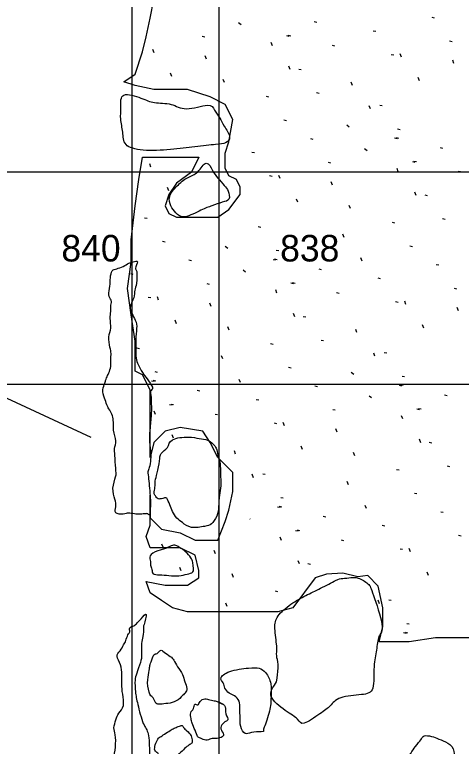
# Model space of a CAD drawing. Extents: x 161.9 to 213.3, y -308.9 to -257.7.
# Drawn here: x 178.08 to 182.28, y -275.41 to -268.52 of the extents above; entities that cross this region are included whole.
import ezdxf

# ---------------------------------------------------------------- set-up
doc = ezdxf.new("R2010")
doc.units = 0
for name, color, linetype in [('exc_ unit #', 7, 'Continuous'), ('Features', 7, 'Continuous'), ('Grid', 7, 'Continuous'), ('Hypo Footprint', 7, 'Continuous'), ('Level 14', 7, 'Continuous'), ('Masonry', 7, 'Continuous')]:
    doc.layers.add(name, color=color, linetype=linetype)

msp = doc.modelspace()

# ---------------------------------------------------------------- linework, layer by layer
at = {"layer": 'Features'}
for p, q in [((180.185, -268.594), (180.209, -268.614)), ((180.896, -268.586), (180.92, -268.591)), ((182.003, -268.544), (182.026, -268.549)), ((181.452, -268.671), (181.476, -268.676)), ((179.843, -268.724), (179.867, -268.728)), ((180.635, -268.718), (180.659, -268.724)), ((180.651, -268.714), (180.675, -268.72)), ((180.503, -268.814), (180.491, -268.783)), ((181.065, -268.808), (181.089, -268.814)), ((182.171, -268.766), (182.195, -268.772)), ((179.389, -268.879), (179.377, -268.848)), ((179.883, -268.938), (179.871, -268.907)), ((181.621, -268.894), (181.645, -268.898)), ((181.718, -268.921), (181.706, -268.89)), ((182.212, -268.981), (182.2, -268.95)), ((180.671, -269.036), (180.659, -269.006)), ((179.557, -269.102), (179.545, -269.07)), ((180.751, -269.032), (180.775, -269.037)), ((180.051, -269.16), (180.039, -269.13)), ((181.257, -269.186), (181.245, -269.155)), ((181.887, -269.144), (181.875, -269.112)), ((180.443, -269.289), (180.467, -269.293)), ((180.919, -269.254), (180.943, -269.26)), ((181.425, -269.408), (181.413, -269.378)), ((181.513, -269.372), (181.537, -269.377)), ((180.611, -269.512), (180.635, -269.516)), ((181.202, -269.557), (181.226, -269.576)), ((181.681, -269.594), (181.705, -269.6)), ((180.86, -269.687), (180.883, -269.692)), ((181.652, -269.681), (181.676, -269.686)), ((181.667, -269.677), (181.691, -269.682)), ((182.082, -269.771), (182.105, -269.776)), ((180.309, -269.814), (180.333, -269.819)), ((181.371, -269.78), (181.395, -269.798)), ((181.029, -269.91), (181.051, -269.914)), ((181.821, -269.904), (181.845, -269.908)), ((181.835, -269.9), (181.859, -269.904)), ((179.36, -269.957), (179.348, -269.926)), ((181.688, -269.999), (181.676, -269.968)), ((180.477, -270.036), (180.501, -270.042)), ((180.575, -270.064), (180.563, -270.033)), ((182.251, -269.994), (182.273, -269.998)), ((181.069, -270.124), (181.057, -270.093)), ((179.529, -270.18), (179.517, -270.148)), ((181.857, -270.222), (181.845, -270.19)), ((180.743, -270.286), (180.731, -270.256)), ((181.937, -270.218), (181.96, -270.223)), ((181.237, -270.346), (181.225, -270.316)), ((179.3, -270.432), (179.324, -270.436)), ((182.105, -270.44), (182.129, -270.446)), ((180.37, -270.515), (180.394, -270.52)), ((181.629, -270.474), (181.653, -270.479)), ((181.178, -270.619), (181.166, -270.588)), ((179.469, -270.654), (179.493, -270.658)), ((180.059, -270.7), (180.083, -270.719)), ((180.539, -270.738), (180.563, -270.742)), ((181.797, -270.696), (181.821, -270.702)), ((181.347, -270.842), (181.335, -270.81)), ((179.717, -270.83), (179.74, -270.835)), ((180.509, -270.824), (180.533, -270.829)), ((180.524, -270.82), (180.548, -270.825)), ((182.045, -270.872), (182.069, -270.877)), ((180.227, -270.922), (180.251, -270.942)), ((180.939, -270.914), (180.962, -270.919)), ((179.166, -270.957), (179.19, -270.962)), ((181.494, -270.999), (181.518, -271.004)), ((179.885, -271.052), (179.909, -271.058)), ((180.677, -271.046), (180.701, -271.052)), ((180.693, -271.042), (180.717, -271.048)), ((180.545, -271.142), (180.534, -271.111)), ((181.107, -271.136), (181.131, -271.142)), ((182.213, -271.094), (182.237, -271.1)), ((179.335, -271.18), (179.359, -271.184)), ((179.432, -271.207), (179.42, -271.176)), ((181.663, -271.222), (181.687, -271.226)), ((181.76, -271.249), (181.748, -271.218)), ((179.926, -271.267), (179.914, -271.236)), ((182.254, -271.309), (182.242, -271.278)), ((180.713, -271.364), (180.703, -271.334)), ((180.794, -271.361), (180.817, -271.366)), ((179.601, -271.43), (179.589, -271.398)), ((180.095, -271.49), (180.083, -271.458)), ((181.299, -271.514), (181.288, -271.483)), ((181.929, -271.472), (181.917, -271.44)), ((180.486, -271.617), (180.51, -271.622)), ((180.963, -271.584), (180.985, -271.588)), ((179.227, -271.658), (179.251, -271.663)), ((181.467, -271.736), (181.457, -271.706)), ((181.555, -271.701), (181.579, -271.705)), ((180.035, -271.762), (180.023, -271.731)), ((180.655, -271.84), (180.679, -271.844)), ((179.395, -271.88), (179.419, -271.886)), ((181.244, -271.885), (181.268, -271.904)), ((179.366, -271.967), (179.39, -271.972)), ((179.381, -271.963), (179.405, -271.968)), ((180.203, -271.984), (180.191, -271.954)), ((181.723, -271.924), (181.747, -271.928)), ((180.902, -272.015), (180.926, -272.02)), ((181.695, -272.01), (181.719, -272.015)), ((181.71, -272.006), (181.734, -272.01)), ((179.796, -272.057), (179.819, -272.062)), ((181.413, -272.108), (181.437, -272.126)), ((182.124, -272.1), (182.148, -272.105)), ((179.535, -272.19), (179.559, -272.194)), ((179.549, -272.186), (179.573, -272.19)), ((180.351, -272.142), (180.375, -272.147)), ((179.402, -272.285), (179.391, -272.254)), ((181.071, -272.238), (181.095, -272.242)), ((181.863, -272.232), (181.887, -272.238)), ((181.879, -272.228), (181.903, -272.232)), ((179.965, -272.28), (179.987, -272.284)), ((181.731, -272.327), (181.719, -272.296)), ((180.519, -272.364), (180.543, -272.37)), ((180.617, -272.392), (180.605, -272.361)), ((181.111, -272.452), (181.099, -272.421)), ((179.571, -272.508), (179.559, -272.476)), ((181.899, -272.55), (181.887, -272.518)), ((180.785, -272.614), (180.773, -272.584)), ((181.979, -272.546), (182.003, -272.551)), ((180.156, -272.657), (180.145, -272.626)), ((181.279, -272.674), (181.267, -272.644)), ((181.671, -272.802), (181.695, -272.807)), ((182.147, -272.768), (182.171, -272.774)), ((180.325, -272.88), (180.313, -272.848)), ((180.412, -272.844), (180.436, -272.848)), ((181.22, -272.948), (181.208, -272.917)), ((180.122, -273.045), (180.125, -273.047)), ((180.581, -273.066), (180.605, -273.07)), ((181.839, -273.024), (181.863, -273.03)), ((180.552, -273.153), (180.576, -273.158)), ((180.567, -273.149), (180.591, -273.153)), ((181.389, -273.17), (181.377, -273.14)), ((182.087, -273.2), (182.111, -273.205)), ((180.291, -273.268), (180.293, -273.27)), ((180.981, -273.243), (181.005, -273.248)), ((181.536, -273.327), (181.56, -273.332)), ((180.721, -273.376), (180.745, -273.38)), ((180.735, -273.372), (180.759, -273.376)), ((182.255, -273.422), (182.279, -273.428)), ((180.588, -273.47), (180.576, -273.439)), ((181.149, -273.466), (181.173, -273.47)), ((179.474, -273.535), (179.462, -273.504)), ((179.968, -273.595), (179.956, -273.564)), ((181.705, -273.55), (181.729, -273.554)), ((181.802, -273.578), (181.79, -273.547)), ((180.757, -273.692), (180.745, -273.662)), ((180.836, -273.689), (180.86, -273.694)), ((179.643, -273.758), (179.631, -273.726)), ((181.971, -273.8), (181.959, -273.77)), ((180.137, -273.818), (180.125, -273.786)), ((180.528, -273.945), (180.552, -273.95)), ((181.511, -274.066), (181.499, -274.034)), ((181.598, -274.029), (181.621, -274.034)), ((180.077, -274.091), (180.065, -274.06)), ((181.767, -274.252), (181.789, -274.256)), ((181.737, -274.338), (181.761, -274.343)), ((181.752, -274.334), (181.776, -274.339))]:
    msp.add_line(p, q, dxfattribs=at)
for points in [[(179.352, -268.552), (179.387, -268.375)], [(182.391, -274.388), (182.215, -274.388), (182.038, -274.388), (181.79, -274.424), (181.614, -274.424), (181.508, -274.424), (181.543, -274.282), (181.543, -274.105), (181.5, -273.9), (181.4, -273.8), (181.306, -273.814), (181.165, -273.778), (181.013, -273.787), (180.907, -273.822), (180.695, -274.105), (180.553, -274.141), (180.377, -274.141), (180.129, -274.141), (179.882, -274.141), (179.705, -274.141), (179.564, -274.105), (179.458, -274.035), (179.352, -273.964), (179.316, -273.858), (179.493, -273.893), (179.705, -273.893), (179.811, -273.822), (179.811, -273.752), (179.776, -273.61), (179.634, -273.539), (179.528, -273.539), (179.422, -273.539), (179.352, -273.539), (179.316, -273.433), (179.352, -273.327), (179.352, -273.221), (179.352, -273.044), (179.352, -273.256), (179.458, -273.363), (179.634, -273.398), (179.776, -273.469), (179.917, -273.469), (179.988, -273.469), (180.059, -273.292), (180.094, -273.186), (180.129, -273.009), (180.129, -272.832), (179.988, -272.69), (179.917, -272.549), (179.847, -272.443), (179.634, -272.407), (179.493, -272.443), (179.387, -272.549), (179.352, -272.69), (179.352, -272.443), (179.352, -272.301), (179.352, -272.054), (179.281, -271.912), (179.21, -271.877), (179.21, -271.594), (179.175, -271.346), (179.14, -271.099), (179.175, -270.851), (179.175, -270.639), (179.21, -270.32), (179.246, -270.073), (179.281, -269.861), (179.422, -269.861), (179.811, -269.861), (179.741, -270.002), (179.599, -270.108), (179.528, -270.214), (179.493, -270.32), (179.528, -270.391), (179.599, -270.427), (179.811, -270.427), (179.988, -270.427), (180.094, -270.356), (180.2, -270.214), (180.2, -270.144), (180.165, -270.073), (180.094, -270.037), (180.059, -269.967), (180.059, -269.825), (180.094, -269.719), (180.129, -269.507), (180.059, -269.365), (179.917, -269.295), (179.811, -269.259), (179.705, -269.224), (179.493, -269.224), (179.387, -269.224), (179.21, -269.188), (179.104, -269.153), (179.21, -269.082), (179.281, -268.87), (179.316, -268.729), (179.352, -268.552)]]:
    msp.add_lwpolyline(points, dxfattribs=at)
for points in [[(179.2138, -270.9067), (179.217, -270.893), (179.251, -270.825), (179.186, -270.853), (179.157, -270.855), (179.099, -270.893), (179.034, -270.915), (178.992, -270.92), (178.974, -270.998), (178.98, -271.075), (178.949, -271.164), (178.997, -271.21), (178.98, -271.249), (178.985, -271.318), (178.97, -271.374), (178.992, -271.476), (178.954, -271.548), (178.976, -271.663), (178.987, -271.706), (178.98, -271.773), (178.986, -271.834), (178.963, -271.895), (178.94, -271.945), (178.933, -271.959), (178.924, -271.998), (178.896, -272.069), (178.934, -272.154), (178.942, -272.203), (179.016, -272.306), (178.999, -272.439), (179.041, -272.536), (179.01, -272.609), (179.022, -272.652), (179.027, -272.808), (179.038, -272.861), (178.987, -272.979), (179.025, -273.09), (179.035, -273.151), (179.005, -273.222), (179.114, -273.225), (179.138, -273.209), (179.211, -273.221), (179.243, -273.226), (179.306, -273.22), (179.333, -273.214), (179.353, -273.249), (179.354, -273.141), (179.356, -273.075), (179.345, -272.979), (179.34, -272.887), (179.324, -272.817), (179.346, -272.796), (179.358, -272.699), (179.359, -272.644), (179.341, -272.503), (179.351, -272.421), (179.366, -272.253), (179.363, -272.197), (179.361, -272.087), (179.347, -272.062), (179.394, -272.043), (179.316, -271.939), (179.281, -271.896), (179.233, -271.807), (179.219, -271.766), (179.216, -271.646), (179.219, -271.52), (179.233, -271.43), (179.193, -271.364), (179.171, -271.304), (179.154, -271.273), (179.208, -271.183), (179.203, -271.111), (179.227, -271.067), (179.232, -270.907), (179.2107, -270.9203), (179.2138, -270.9067)], [(179.2138, -270.9067), (179.217, -270.893), (179.251, -270.825), (179.186, -270.853), (179.157, -270.855), (179.099, -270.893), (179.034, -270.915), (178.992, -270.92), (178.974, -270.998), (178.98, -271.075), (178.949, -271.164), (178.997, -271.21), (178.98, -271.249), (178.985, -271.318), (178.97, -271.374), (178.992, -271.476), (178.954, -271.548), (178.976, -271.663), (178.987, -271.706), (178.98, -271.773), (178.986, -271.834), (178.963, -271.895), (178.94, -271.945), (178.933, -271.959), (178.924, -271.998), (178.896, -272.069), (178.934, -272.154), (178.942, -272.203), (179.016, -272.306), (178.999, -272.439), (179.041, -272.536), (179.01, -272.609), (179.022, -272.652), (179.027, -272.808), (179.038, -272.861), (178.987, -272.979), (179.025, -273.09), (179.035, -273.151), (179.005, -273.222), (179.114, -273.225), (179.138, -273.209), (179.211, -273.221), (179.243, -273.226), (179.306, -273.22), (179.333, -273.214), (179.353, -273.249), (179.354, -273.141), (179.356, -273.075), (179.345, -272.979), (179.34, -272.887), (179.324, -272.817), (179.346, -272.796), (179.358, -272.699), (179.359, -272.644), (179.341, -272.503), (179.351, -272.421), (179.366, -272.253), (179.363, -272.197), (179.361, -272.087), (179.347, -272.062), (179.394, -272.043), (179.316, -271.939), (179.281, -271.896), (179.233, -271.807), (179.219, -271.766), (179.216, -271.646), (179.219, -271.52), (179.233, -271.43), (179.193, -271.364), (179.171, -271.304), (179.154, -271.273), (179.208, -271.183), (179.203, -271.111), (179.227, -271.067), (179.232, -270.907), (179.2107, -270.9203), (179.2138, -270.9067)], [(179.2947, -274.2608), (179.3017, -274.235), (179.335, -274.123), (179.263, -274.218), (179.227, -274.247), (179.205, -274.276), (179.148, -274.286), (179.169, -274.338), (179.142, -274.349), (179.123, -274.42), (179.106, -274.449), (179.071, -274.512), (179.023, -274.555), (179.082, -274.64), (179.087, -274.737), (179.084, -274.822), (179.091, -274.913), (179.115, -275.033), (179.05, -275.098), (179.032, -275.152), (179.003, -275.243), (179.027, -275.286), (179.031, -275.421), (179.003, -275.527), (179.03, -275.638), (178.999, -275.623), (179.047, -275.762), (179.037, -275.845), (179.184, -275.779), (179.229, -275.767), (179.261, -275.759), (179.315, -275.72), (179.367, -275.705), (179.357, -275.653), (179.346, -275.487), (179.342, -275.26), (179.289, -275.226), (179.229, -274.99), (179.212, -274.904), (179.207, -274.77), (179.221, -274.738), (179.266, -274.604), (179.275, -274.561), (179.268, -274.423), (179.287, -274.386), (179.293, -274.278), (179.2877, -274.2867), (179.2947, -274.2608)], [(179.2947, -274.2608), (179.3017, -274.235), (179.335, -274.123), (179.263, -274.218), (179.227, -274.247), (179.205, -274.276), (179.148, -274.286), (179.169, -274.338), (179.142, -274.349), (179.123, -274.42), (179.106, -274.449), (179.071, -274.512), (179.023, -274.555), (179.082, -274.64), (179.087, -274.737), (179.084, -274.822), (179.091, -274.913), (179.115, -275.033), (179.05, -275.098), (179.032, -275.152), (179.003, -275.243), (179.027, -275.286), (179.031, -275.421), (179.003, -275.527), (179.03, -275.638), (178.999, -275.623), (179.047, -275.762), (179.037, -275.845), (179.184, -275.779), (179.229, -275.767), (179.261, -275.759), (179.315, -275.72), (179.367, -275.705), (179.357, -275.653), (179.346, -275.487), (179.342, -275.26), (179.289, -275.226), (179.229, -274.99), (179.212, -274.904), (179.207, -274.77), (179.221, -274.738), (179.266, -274.604), (179.275, -274.561), (179.268, -274.423), (179.287, -274.386), (179.293, -274.278), (179.2877, -274.2867), (179.2947, -274.2608)]]:
    msp.add_open_spline(points, degree=3, dxfattribs=at)
at = {"layer": 'Grid'}
for p, q in [((178, -270), (180, -270)), ((180, -270), (180, -272)), ((178, -272), (180, -272)), ((180, -272), (180, -280)), ((180, -272), (180, -280))]:
    msp.add_line(p, q, dxfattribs=at)
for points in [[(180, -262), (180, -270), (188, -270), (188, -262)], [(180, -262), (180, -270), (188, -270), (188, -262)], [(180, -272), (188, -272), (188, -280)], [(180, -272), (188, -272), (188, -280)]]:
    msp.add_lwpolyline(points, dxfattribs=at)
at = {"layer": 'Hypo Footprint'}
msp.add_lwpolyline([(179.18, -276.187), (191.18, -276.187), (191.18, -262.187), (179.18, -262.187)], close=True, dxfattribs=at)
at = {"layer": 'Level 14'}
msp.add_line((177.039, -271.684), (178.794, -272.499), dxfattribs=at)
at = {"layer": 'Masonry'}
for points in [[(179.266, -269.3057), (179.2143, -269.2857), (179.067, -269.237), (179.08, -269.402), (179.069, -269.499), (179.1, -269.625), (179.096, -269.757), (179.268, -269.806), (179.554, -269.794), (179.773, -269.762), (179.993, -269.74), (180.064, -269.736), (180.124, -269.68), (180.041, -269.56), (180.012, -269.496), (179.954, -269.419), (179.928, -269.346), (179.67, -269.435), (179.562, -269.349), (179.377, -269.357), (179.3177, -269.3257), (179.266, -269.3057)], [(179.266, -269.3057), (179.2143, -269.2857), (179.067, -269.237), (179.08, -269.402), (179.069, -269.499), (179.1, -269.625), (179.096, -269.757), (179.268, -269.806), (179.554, -269.794), (179.773, -269.762), (179.993, -269.74), (180.064, -269.736), (180.124, -269.68), (180.041, -269.56), (180.012, -269.496), (179.954, -269.419), (179.928, -269.346), (179.67, -269.435), (179.562, -269.349), (179.377, -269.357), (179.3177, -269.3257), (179.266, -269.3057)], [(179.266, -269.3057), (179.2143, -269.2857), (179.067, -269.237), (179.08, -269.402), (179.069, -269.499), (179.1, -269.625), (179.096, -269.757), (179.268, -269.806), (179.554, -269.794), (179.773, -269.762), (179.993, -269.74), (180.064, -269.736), (180.124, -269.68), (180.041, -269.56), (180.012, -269.496), (179.954, -269.419), (179.928, -269.346), (179.67, -269.435), (179.562, -269.349), (179.377, -269.357), (179.3177, -269.3257), (179.266, -269.3057)], [(179.9402, -269.9878), (179.9233, -269.9573), (179.884, -269.872), (179.803, -270.021), (179.704, -270.045), (179.604, -270.13), (179.517, -270.233), (179.546, -270.326), (179.588, -270.385), (179.664, -270.451), (179.846, -270.348), (179.931, -270.323), (180.035, -270.281), (180.111, -270.271), (180.087, -270.172), (180.057, -270.134), (179.985, -270.055), (179.957, -270.0183), (179.9402, -269.9878)], [(179.9402, -269.9878), (179.9233, -269.9573), (179.884, -269.872), (179.803, -270.021), (179.704, -270.045), (179.604, -270.13), (179.517, -270.233), (179.546, -270.326), (179.588, -270.385), (179.664, -270.451), (179.846, -270.348), (179.931, -270.323), (180.035, -270.281), (180.111, -270.271), (180.087, -270.172), (180.057, -270.134), (179.985, -270.055), (179.957, -270.0183), (179.9402, -269.9878)], [(179.9402, -269.9878), (179.9233, -269.9573), (179.884, -269.872), (179.803, -270.021), (179.704, -270.045), (179.604, -270.13), (179.517, -270.233), (179.546, -270.326), (179.588, -270.385), (179.664, -270.451), (179.846, -270.348), (179.931, -270.323), (180.035, -270.281), (180.111, -270.271), (180.087, -270.172), (180.057, -270.134), (179.985, -270.055), (179.957, -270.0183), (179.9402, -269.9878)], [(179.7097, -272.4972), (179.6627, -272.4967), (179.532, -272.51), (179.528, -272.601), (179.441, -272.65), (179.445, -272.71), (179.42, -272.847), (179.394, -272.912), (179.402, -272.97), (179.384, -273.029), (179.401, -273.046), (179.424, -273.087), (179.461, -273.075), (179.481, -273.077), (179.507, -273.055), (179.539, -273.14), (179.559, -273.195), (179.602, -273.267), (179.652, -273.297), (179.731, -273.363), (179.88, -273.335), (179.927, -273.327), (179.987, -273.242), (179.998, -273.157), (180.002, -273.037), (180.023, -272.966), (180.01, -272.831), (180.017, -272.751), (179.987, -272.667), (179.98, -272.597), (179.943, -272.564), (179.899, -272.52), (179.814, -272.513), (179.7567, -272.4977), (179.7097, -272.4972)], [(179.7097, -272.4972), (179.6627, -272.4967), (179.532, -272.51), (179.528, -272.601), (179.441, -272.65), (179.445, -272.71), (179.42, -272.847), (179.394, -272.912), (179.402, -272.97), (179.384, -273.029), (179.401, -273.046), (179.424, -273.087), (179.461, -273.075), (179.481, -273.077), (179.507, -273.055), (179.539, -273.14), (179.559, -273.195), (179.602, -273.267), (179.652, -273.297), (179.731, -273.363), (179.88, -273.335), (179.927, -273.327), (179.987, -273.242), (179.998, -273.157), (180.002, -273.037), (180.023, -272.966), (180.01, -272.831), (180.017, -272.751), (179.987, -272.667), (179.98, -272.597), (179.943, -272.564), (179.899, -272.52), (179.814, -272.513), (179.7567, -272.4977), (179.7097, -272.4972)], [(179.353, -273.6553), (179.3503, -273.638), (179.337, -273.602), (179.463, -273.553), (179.495, -273.55), (179.551, -273.516), (179.596, -273.511), (179.634, -273.543), (179.667, -273.557), (179.735, -273.624), (179.753, -273.667), (179.758, -273.708), (179.767, -273.777), (179.703, -273.784), (179.627, -273.809), (179.527, -273.8), (179.437, -273.793), (179.369, -273.793), (179.373, -273.74), (179.353, -273.706), (179.3557, -273.6727), (179.353, -273.6553)], [(179.353, -273.6553), (179.3503, -273.638), (179.337, -273.602), (179.463, -273.553), (179.495, -273.55), (179.551, -273.516), (179.596, -273.511), (179.634, -273.543), (179.667, -273.557), (179.735, -273.624), (179.753, -273.667), (179.758, -273.708), (179.767, -273.777), (179.703, -273.784), (179.627, -273.809), (179.527, -273.8), (179.437, -273.793), (179.369, -273.793), (179.373, -273.74), (179.353, -273.706), (179.3557, -273.6727), (179.353, -273.6553)], [(181.3113, -273.825), (181.2827, -273.815), (181.248, -273.821), (181.156, -273.828), (181.119, -273.834), (180.951, -273.925), (180.819, -273.986), (180.677, -274.064), (180.537, -274.185), (180.519, -274.284), (180.551, -274.485), (180.536, -274.559), (180.565, -274.623), (180.548, -274.785), (180.536, -274.821), (180.445, -274.934), (180.635, -275.083), (180.758, -275.154), (180.772, -275.226), (180.966, -275.09), (181.052, -275.034), (181.114, -274.937), (181.366, -274.924), (181.466, -274.899), (181.452, -274.639), (181.486, -274.505), (181.495, -274.358), (181.569, -274.317), (181.434, -273.932), (181.42, -273.881), (181.34, -273.835), (181.3113, -273.825)], [(179.45, -274.5052), (179.4403, -274.51), (179.417, -274.548), (179.388, -274.527), (179.359, -274.625), (179.346, -274.651), (179.344, -274.707), (179.319, -274.806), (179.349, -274.942), (179.385, -274.941), (179.401, -275.013), (179.445, -275.014), (179.518, -275.005), (179.601, -274.991), (179.665, -274.923), (179.681, -274.908), (179.708, -274.869), (179.674, -274.8), (179.664, -274.732), (179.606, -274.658), (179.572, -274.591), (179.551, -274.565), (179.475, -274.519), (179.4597, -274.5003), (179.45, -274.5052)], [(180.1012, -274.7047), (180.0507, -274.722), (179.998, -274.77), (180.047, -274.81), (180.049, -274.862), (180.097, -274.915), (180.143, -274.926), (180.2, -274.98), (180.192, -275.052), (180.202, -275.142), (180.194, -275.22), (180.25, -275.31), (180.293, -275.273), (180.415, -275.271), (180.424, -275.269), (180.411, -275.259), (180.489, -275.068), (180.488, -274.945), (180.498, -274.818), (180.442, -274.704), (180.38, -274.668), (180.301, -274.666), (180.1517, -274.6873), (180.1012, -274.7047)], [(179.9993, -274.9922), (179.9977, -274.9927), (180.067, -275.026), (179.992, -274.992), (179.971, -274.981), (179.913, -274.975), (179.868, -274.952), (179.816, -274.984), (179.806, -275.033), (179.767, -274.997), (179.765, -275.059), (179.727, -275.087), (179.738, -275.151), (179.742, -275.186), (179.777, -275.258), (179.799, -275.329), (179.821, -275.327), (179.879, -275.362), (179.925, -275.332), (179.97, -275.339), (180.022, -275.329), (180.058, -275.301), (180.005, -275.243), (180.036, -275.191), (180.061, -275.174), (180.097, -275.163), (180.048, -275.081), (180.077, -275.023), (180.001, -274.9917), (179.9993, -274.9922)], [(179.6713, -275.2378), (179.663, -275.2277), (179.663, -275.211), (179.629, -275.215), (179.584, -275.237), (179.555, -275.249), (179.5, -275.286), (179.451, -275.318), (179.425, -275.333), (179.398, -275.397), (179.389, -275.45), (179.427, -275.474), (179.442, -275.498), (179.475, -275.497), (179.533, -275.514), (179.556, -275.507), (179.611, -275.501), (179.667, -275.436), (179.711, -275.399), (179.742, -275.384), (179.753, -275.363), (179.739, -275.306), (179.713, -275.272), (179.6797, -275.248), (179.6713, -275.2378)], [(182.0003, -275.3153), (181.9763, -275.309), (181.921, -275.301), (181.905, -275.35), (181.858, -275.392), (181.75, -275.559), (181.727, -275.594), (181.662, -275.745), (181.634, -275.819), (181.607, -275.885), (181.587, -275.967), (181.562, -276.031), (181.562, -276.227), (181.575, -276.268), (181.677, -276.287), (181.858, -276.266), (181.985, -276.253), (182.148, -276.296), (182.183, -276.207), (182.216, -276.147), (182.208, -275.973), (182.22, -275.81), (182.203, -275.617), (182.228, -275.441), (182.158, -275.372), (182.065, -275.339), (182.0243, -275.3217), (182.0003, -275.3153)]]:
    msp.add_open_spline(points, degree=3, dxfattribs=at)

# ---------------------------------------------------------------- texts
at = {"layer": 'exc_ unit #'}
for s, p in [('840', (178.5166, -270.844)), ('838', (180.5756, -270.844))]:
    msp.add_text(s, height=0.25, dxfattribs=at).set_placement(p)

doc.saveas('drawing.dxf')
